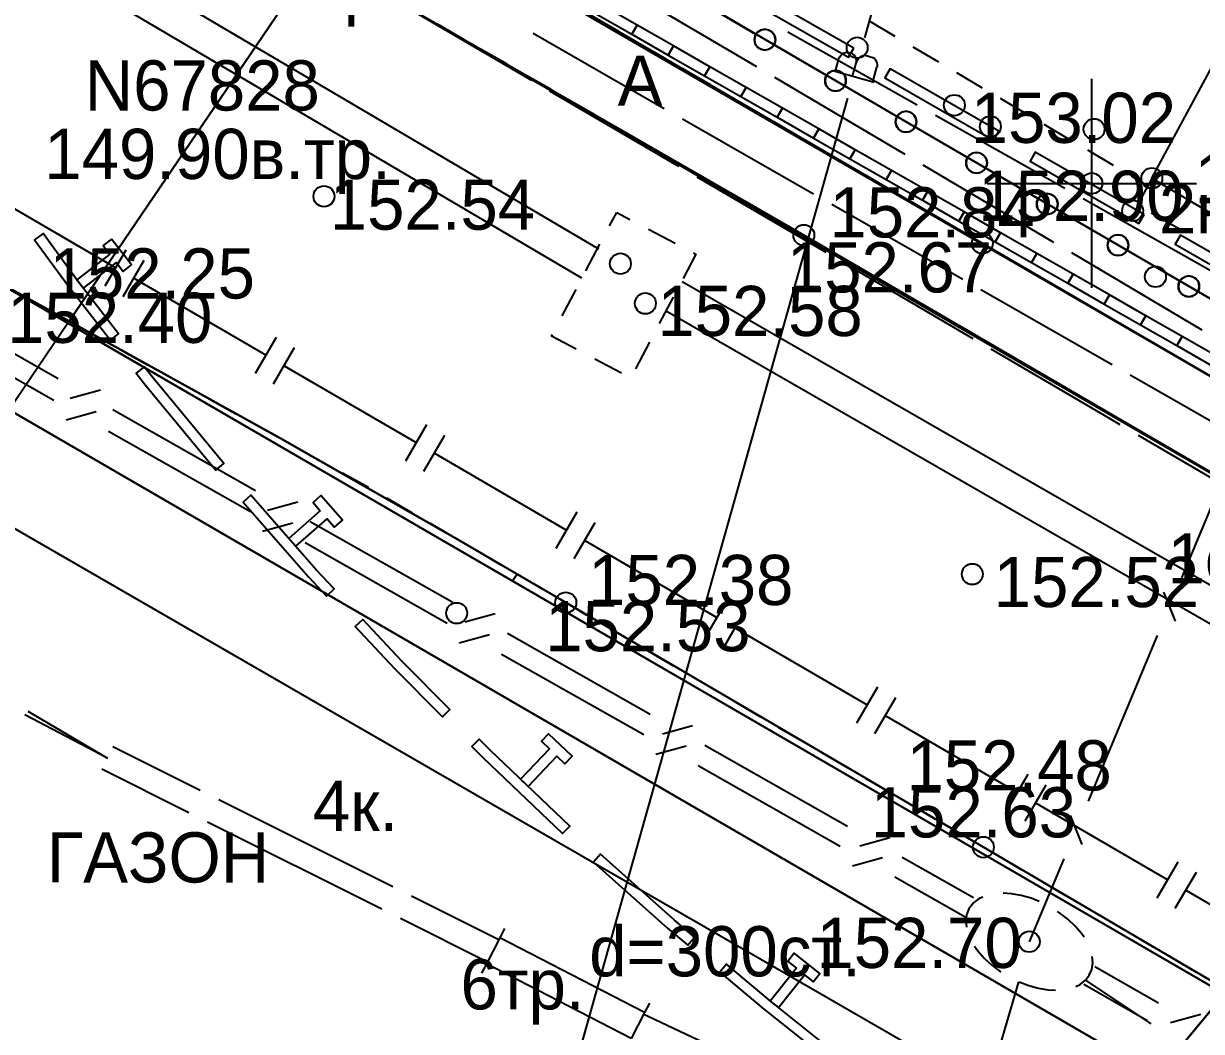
# Model space of a CAD drawing. Header units: metres. Extents: x -2743 to 126, y 13412 to 13916.
# Drawn here: x -1975.53 to -1947.38, y 13679.72 to 13703.82 of the extents above; entities that cross this region are included whole.
import ezdxf

# ---------------------------------------------------------------- set-up
doc = ezdxf.new("R2010")
doc.units = ezdxf.units.M
for name, color, linetype in [('0_геоподоснова', 7, 'Continuous'), ('link-улица Берзарина_Граница работ$0$ГП_Граница проектирования', 7, 'Continuous'), ('link-улица Берзарина_Покрытия — Новые$0$ДВ_ПП_Газон_Р', 7, 'Continuous'), ('link-улица Берзарина_Покрытия — Новые$0$ДВ_ПП_Газон_У за счет АБ_ТР', 7, 'Continuous'), ('link-улица Берзарина_Покрытия — Новые$0$ДВ_ПП_Тип2_Р_покрытия_ПЧ_Местные', 7, 'Continuous'), ('link-улица Берзарина_Покрытия — Новые$0$ДВ_ПП_Тип4_У_ПЧ за счет АБ_ТР', 7, 'Continuous'), ('link-улица Берзарина_Покрытия — Новые$0$ДВ_ПП_Тип5_Р ТР', 7, 'Continuous'), ('link-улица Берзарина_Покрытия — Новые$0$ДВ_ПП_Тип6_У_ТР_3м за счет Газона', 7, 'Continuous'), ('link_улица Берзарина_борта$0$ДВ_ГП_П_Борт_БР100.30.15', 7, 'Continuous'), ('link_улица Берзарина_борта$0$ДВ_ГП_П_Борт_Пониженный_бетонный', 7, 'Continuous'), ('link_улица Берзарина_Люки$0$_ГП_В1 колодцы_сущ.', 7, 'Continuous'), ('link_улица Берзарина_Люки$0$СЕТИ', 7, 'Continuous'), ('output[1-12]_3_ДЖКХ-24_03233kl$0$Красные линии', 7, 'Continuous'), ('output[1-12]_3_ДЖКХ-24_03233tp$0$Горизонтали', 7, 'Continuous'), ('output[1-12]_3_ДЖКХ-24_03233tp$0$Граница улицы', 7, 'Continuous'), ('output[1-12]_3_ДЖКХ-24_03233tp$0$Здания', 7, 'Continuous'), ('output[1-12]_3_ДЖКХ-24_03233tp$0$Колодцы', 7, 'Continuous'), ('output[1-12]_3_ДЖКХ-24_03233tp$0$Леса и газоны', 7, 'Continuous'), ('output[1-12]_3_ДЖКХ-24_03233tp$0$Ограды', 7, 'Continuous'), ('output[1-12]_3_ДЖКХ-24_03233tp$0$Отдельно стоящее дерево', 7, 'Continuous'), ('output[1-12]_3_ДЖКХ-24_03233tp$0$Светофоры', 7, 'Continuous'), ('output[1-12]_3_ДЖКХ-24_03233tp$0$Фонтаны', 7, 'Continuous'), ('output[1-12]_3_ДЖКХ-24_03233tp$0$Части зданий', 7, 'Continuous'), ('output[1-12]_3_ДЖКХ-24_03233up$0$Водопровод', 7, 'Continuous'), ('output[1-12]_3_ДЖКХ-24_03233up$0$Газопровод', 7, 'Continuous'), ('output[1-12]_3_ДЖКХ-24_03233up$0$Кабель связи', 7, 'Continuous'), ('output[1-12]_3_ДЖКХ-24_03233up$0$Кабель электрический', 7, 'Continuous'), ('output[1-12]_3_ДЖКХ-24_03233up$0$Подземные коммуникации', 7, 'Continuous'), ('output[1-12]_brd$0$Координатные кресты', 7, 'Continuous'), ('output[19-22]_3_ДЖКХ-25_01840up$0$Водосток', 7, 'Continuous'), ('output[23]_brd$0$Координатные кресты', 7, 'Continuous')]:
    doc.layers.add(name, color=color, linetype=linetype)

msp = doc.modelspace()

# ---------------------------------------------------------------- linework, layer by layer
at = {"layer": '0_геоподоснова'}
for points in [[(-1950, 13697.5), (-1950, 13702.5)], [(-1952.5, 13700), (-1947.5, 13700)]]:
    msp.add_lwpolyline(points, dxfattribs=at)
at = {"layer": 'link-улица Берзарина_Граница работ$0$ГП_Граница проектирования'}
for points in [[(-2019.498, 13739.951), (-1992.683, 13724.563), (-1993.025, 13723.061), (-1989.311, 13720.972), (-1989.011, 13722.383), (-1976.881, 13715.27), (-1973.36, 13713.48), (-1970.524, 13711.775), (-1964.403, 13707.609), (-1961.177, 13705.413), (-1954.441, 13701.473), (-1945.987, 13696.555), (-1937.518, 13691.64), (-1925.652, 13684.776), (-1910.389, 13675.967)], [(-1884.084, 13633.61), (-1896.781, 13639.677), (-1906.314, 13643.487), (-1921.402, 13649.466), (-1933.159, 13654.092), (-1928.779, 13664.629), (-1988.079, 13698.859), (-1995.299, 13686.451), (-2001.646, 13689.693), (-2002.701, 13690.383), (-2013.582, 13696.083)]]:
    msp.add_lwpolyline(points, dxfattribs=at)
at = {"layer": 'link-улица Берзарина_Покрытия — Новые$0$ДВ_ПП_Газон_Р'}
for points in [[(-1945.987, 13696.555), (-1954.441, 13701.473), (-1961.177, 13705.413), (-1964.403, 13707.609), (-1966.214, 13708.841), (-1967.362, 13707.147), (-1963.504, 13704.916), (-1952.617, 13698.568), (-1946.616, 13695.072), (-1938.673, 13690.466), (-1937.641, 13691.711), (-1945.987, 13696.555)], [(-1939.468, 13670.799), (-1949.958, 13676.854), (-1977.227, 13692.595), (-1975.877, 13694.586), (-1948.449, 13678.674), (-1938.236, 13672.748), (-1939.468, 13670.799)]]:
    msp.add_lwpolyline(points, close=True, dxfattribs=at)
at = {"layer": 'link-улица Берзарина_Покрытия — Новые$0$ДВ_ПП_Газон_У за счет АБ_ТР'}
msp.add_lwpolyline([(-1967.362, 13707.147), (-1967.384, 13707.114), (-1946.616, 13695.072), (-1952.617, 13698.568), (-1963.504, 13704.916), (-1967.362, 13707.147)], close=True, dxfattribs=at)
at = {"layer": 'link-улица Берзарина_Покрытия — Новые$0$ДВ_ПП_Тип2_Р_покрытия_ПЧ_Местные'}
msp.add_lwpolyline([(-1975.811, 13697.461), (-1974.442, 13696.702), (-1968.509, 13705.455), (-1968.509, 13705.455), (-1969.287, 13705.905), (-1973.334, 13708.237), (-1973.342, 13708.282), (-1973.933, 13708.875), (-1974.332, 13709.594), (-1974.521, 13710.394), (-1974.483, 13711.23), (-1974.425, 13711.479), (-1974.347, 13711.721), (-1974.248, 13711.956), (-1974.129, 13712.182), (-1973.707, 13712.91), (-1973.66, 13712.983), (-1973.607, 13713.052), (-1973.548, 13713.116), (-1973.484, 13713.175), (-1973.47, 13713.313), (-1973.371, 13713.486), (-1976.881, 13715.27)], dxfattribs=at)
msp.add_lwpolyline([(-1968.509, 13705.455), (-1974.442, 13696.702), (-1969.4, 13693.907), (-1965.206, 13691.517), (-1962.573, 13689.976), (-1952.591, 13684.129), (-1946.762, 13680.709), (-1939.969, 13688.903), (-1940.95, 13689.475), (-1968.509, 13705.455)], close=True, dxfattribs=at)
at = {"layer": 'link-улица Берзарина_Покрытия — Новые$0$ДВ_ПП_Тип4_У_ПЧ за счет АБ_ТР'}
for points in [[(-1965.206, 13691.517), (-1969.4, 13693.907), (-1974.442, 13696.702), (-1975.811, 13697.461), (-1980.276, 13700.028), (-1980.264, 13700.022), (-1980.253, 13700.015), (-1980.241, 13700.008), (-1980.229, 13700.001), (-1974.471, 13696.66), (-1963.848, 13690.497), (-1963.734, 13690.655), (-1965.206, 13691.517)], [(-1962.573, 13689.976), (-1963.734, 13690.655), (-1963.848, 13690.497), (-1946.832, 13680.625), (-1938.593, 13675.846), (-1936.899, 13674.863), (-1926.517, 13668.839), (-1923.055, 13666.831), (-1920.444, 13665.317), (-1915.507, 13662.452), (-1918.323, 13664.109), (-1920.436, 13665.352), (-1930.526, 13671.287), (-1936.855, 13674.934), (-1940.444, 13677.002), (-1946.762, 13680.709), (-1952.591, 13684.129), (-1962.573, 13689.976)]]:
    msp.add_lwpolyline(points, close=True, dxfattribs=at)
at = {"layer": 'link-улица Берзарина_Покрытия — Новые$0$ДВ_ПП_Тип5_Р ТР'}
msp.add_lwpolyline([(-1930.179, 13685.493), (-1931.226, 13683.837), (-1939.967, 13688.905), (-1940.95, 13689.475), (-1956.883, 13698.761), (-1968.508, 13705.457), (-1967.384, 13707.114), (-1946.616, 13695.072), (-1946.436, 13694.967), (-1938.686, 13690.451), (-1937.965, 13690.031), (-1930.179, 13685.493)], close=True, dxfattribs=at)
at = {"layer": 'link-улица Берзарина_Покрытия — Новые$0$ДВ_ПП_Тип6_У_ТР_3м за счет Газона'}
for points in [[(-1948.449, 13678.674), (-1975.877, 13694.586), (-1981.484, 13697.839), (-1982.344, 13698.294), (-1983.236, 13698.68), (-1984.155, 13698.997), (-1985.097, 13699.24), (-1984.833, 13700.456), (-1984.416, 13700.346), (-1983.698, 13700.114), (-1983.282, 13701.344), (-1982.491, 13701.072), (-1981.718, 13700.757), (-1980.963, 13700.4), (-1980.229, 13700.001), (-1974.471, 13696.66), (-1946.832, 13680.625), (-1948.449, 13678.674)], [(-1920.777, 13663.941), (-1921.057, 13662.782), (-1938.236, 13672.748), (-1948.449, 13678.674), (-1946.832, 13680.625), (-1938.593, 13675.846), (-1939.173, 13674.897), (-1937.518, 13673.885), (-1928.439, 13668.334), (-1920.777, 13663.941)]]:
    msp.add_lwpolyline(points, close=True, dxfattribs=at)
msp.add_lwpolyline([(-1974.471, 13696.66), (-1975.877, 13694.586)], dxfattribs=at)
at = {"layer": 'link_улица Берзарина_борта$0$ДВ_ГП_П_Борт_БР100.30.15'}
for points in [[(-1908.484, 13673.429), (-1909.823, 13673.037), (-1911.198, 13672.963), (-1912.554, 13673.205), (-1913.835, 13673.76), (-1917.421, 13675.836), (-1920.884, 13677.841), (-1922.246, 13678.63), (-1972.988, 13708.051)], [(-1986.766, 13701.994), (-1985.053, 13701.781), (-1983.382, 13701.375), (-1981.769, 13700.78), (-1980.229, 13700.001), (-1926.517, 13668.839), (-1923.055, 13666.831), (-1915.507, 13662.452), (-1894.466, 13647.696), (-1863.372, 13632.742)]]:
    msp.add_lwpolyline(points, dxfattribs=at)
at = {"layer": 'link_улица Берзарина_борта$0$ДВ_ГП_П_Борт_Пониженный_бетонный'}
for points in [[(-1907.587, 13679.369), (-1908.162, 13677.24), (-1908.365, 13677.17), (-1908.546, 13677.06), (-1908.701, 13676.914), (-1908.822, 13676.736), (-1908.902, 13676.537), (-1908.938, 13676.328), (-1908.929, 13676.116), (-1908.874, 13675.908), (-1909.685, 13675.286), (-1910.63, 13674.976), (-1911.624, 13674.992), (-1912.583, 13675.346), (-1921.244, 13680.36), (-1974.483, 13711.23)], [(-2000.536, 13689.126), (-1999.131, 13692.209), (-1997.803, 13694.464), (-1996.055, 13696.374), (-1993.952, 13697.883), (-1991.555, 13698.935), (-1988.993, 13699.465), (-1986.403, 13699.453), (-1983.872, 13698.908), (-1981.484, 13697.839), (-1919.727, 13662.01), (-1919.25, 13661.666), (-1918.852, 13661.24), (-1918.543, 13660.745), (-1918.336, 13660.194), (-1916.788, 13654.433), (-1916.383, 13653.353), (-1915.785, 13652.378), (-1915.012, 13651.535), (-1914.086, 13650.848), (-1901.556, 13643.634), (-1888.766, 13636.904), (-1875.729, 13630.666)]]:
    msp.add_lwpolyline(points, dxfattribs=at)
at = {"layer": 'link_улица Берзарина_Люки$0$_ГП_В1 колодцы_сущ.'}
msp.add_circle((-1960.67, 13697.13), 0.25, dxfattribs=at)
at = {"layer": 'link_улица Берзарина_Люки$0$СЕТИ'}
msp.add_circle((-1951.495, 13681.87), 0.25, dxfattribs=at)
at = {"layer": 'output[1-12]_3_ДЖКХ-24_03233kl$0$Красные линии'}
for points in [[(-1955.69, 13703.235), (-1958.293, 13704.727), (-1958.417, 13704.51), (-1955.814, 13703.018), (-1955.69, 13703.235)], [(-1960.867, 13703.782), (-1961.735, 13704.278), (-1961.859, 13704.061), (-1960.991, 13703.564), (-1960.867, 13703.782)], [(-1959.998, 13703.285), (-1960.867, 13703.782), (-1960.991, 13703.564), (-1960.122, 13703.068), (-1959.998, 13703.285)], [(-1959.13, 13702.789), (-1959.998, 13703.285), (-1960.122, 13703.068), (-1959.254, 13702.572), (-1959.13, 13702.789)], [(-1958.262, 13702.293), (-1959.13, 13702.789), (-1959.254, 13702.572), (-1958.386, 13702.076), (-1958.262, 13702.293)], [(-1952.219, 13701.246), (-1954.822, 13702.738), (-1954.946, 13702.521), (-1952.344, 13701.029), (-1952.219, 13701.246)], [(-1957.394, 13701.797), (-1958.262, 13702.293), (-1958.386, 13702.076), (-1957.518, 13701.58), (-1957.394, 13701.797)], [(-1956.525, 13701.301), (-1957.394, 13701.797), (-1957.518, 13701.58), (-1956.649, 13701.084), (-1956.525, 13701.301)], [(-1955.657, 13700.805), (-1956.525, 13701.301), (-1956.649, 13701.084), (-1955.781, 13700.588), (-1955.657, 13700.805)], [(-1954.789, 13700.309), (-1955.657, 13700.805), (-1955.781, 13700.588), (-1954.913, 13700.092), (-1954.789, 13700.309)], [(-1948.749, 13699.257), (-1951.352, 13700.749), (-1951.476, 13700.532), (-1948.873, 13699.04), (-1948.749, 13699.257)], [(-1953.921, 13699.813), (-1954.789, 13700.309), (-1954.913, 13700.092), (-1954.045, 13699.595), (-1953.921, 13699.813)], [(-1953.052, 13699.316), (-1953.921, 13699.813), (-1954.045, 13699.595), (-1953.176, 13699.099), (-1953.052, 13699.316)], [(-1952.184, 13698.82), (-1953.052, 13699.316), (-1953.176, 13699.099), (-1952.308, 13698.603), (-1952.184, 13698.82)], [(-1974.46, 13697.545), (-1973.458, 13696.254), (-1973.26, 13696.407), (-1974.26, 13697.695), (-1975.066, 13698.798), (-1975.268, 13698.65), (-1974.46, 13697.545)], [(-1973.467, 13698.304), (-1974.257, 13697.691), (-1974.103, 13697.493), (-1973.314, 13698.107), (-1973.151, 13697.897), (-1972.954, 13698.051), (-1973.432, 13698.667), (-1973.629, 13698.513), (-1973.467, 13698.304)], [(-1951.316, 13698.324), (-1952.184, 13698.82), (-1952.308, 13698.603), (-1951.44, 13698.107), (-1951.316, 13698.324)], [(-1945.278, 13697.268), (-1947.881, 13698.76), (-1948.006, 13698.543), (-1945.403, 13697.051), (-1945.278, 13697.268)], [(-1950.448, 13697.828), (-1951.316, 13698.324), (-1951.44, 13698.107), (-1950.572, 13697.611), (-1950.448, 13697.828)], [(-1949.579, 13697.332), (-1950.448, 13697.828), (-1950.572, 13697.611), (-1949.703, 13697.115), (-1949.579, 13697.332)], [(-1948.711, 13696.836), (-1949.579, 13697.332), (-1949.703, 13697.115), (-1948.835, 13696.619), (-1948.711, 13696.836)], [(-1947.843, 13696.34), (-1948.711, 13696.836), (-1948.835, 13696.619), (-1947.967, 13696.123), (-1947.843, 13696.34)], [(-1946.975, 13695.844), (-1947.843, 13696.34), (-1947.967, 13696.123), (-1947.099, 13695.626), (-1946.975, 13695.844)], [(-1972.618, 13695.172), (-1970.939, 13693.142), (-1970.747, 13693.301), (-1972.422, 13695.328), (-1972.647, 13695.617), (-1972.844, 13695.464), (-1972.618, 13695.172)], [(-1968.723, 13690.596), (-1968.291, 13690.135), (-1968.108, 13690.306), (-1968.537, 13690.764), (-1970.098, 13692.545), (-1970.286, 13692.38), (-1968.723, 13690.596)], [(-1968.44, 13692.17), (-1969.192, 13691.511), (-1969.027, 13691.323), (-1968.275, 13691.982), (-1968.1, 13691.782), (-1967.912, 13691.947), (-1968.426, 13692.534), (-1968.614, 13692.369), (-1968.44, 13692.17)], [(-1966.67, 13688.403), (-1965.522, 13687.244), (-1965.344, 13687.42), (-1966.49, 13688.577), (-1967.425, 13689.575), (-1967.607, 13689.405), (-1966.67, 13688.403)], [(-1962.965, 13686.479), (-1963.655, 13685.755), (-1963.474, 13685.583), (-1962.784, 13686.306), (-1962.592, 13686.123), (-1962.42, 13686.304), (-1962.984, 13686.843), (-1963.157, 13686.662), (-1962.965, 13686.479)], [(-1964.558, 13686.271), (-1962.652, 13684.453), (-1962.479, 13684.634), (-1964.382, 13686.449), (-1964.64, 13686.709), (-1964.818, 13686.533), (-1964.558, 13686.271)], [(-1960.142, 13682.196), (-1959.659, 13681.788), (-1959.498, 13681.98), (-1959.978, 13682.384), (-1961.745, 13683.962), (-1961.911, 13683.775), (-1960.142, 13682.196)], [(-1957.061, 13681.234), (-1957.684, 13680.451), (-1957.488, 13680.296), (-1956.866, 13681.078), (-1956.658, 13680.913), (-1956.503, 13681.109), (-1957.113, 13681.595), (-1957.269, 13681.399), (-1957.061, 13681.234)], [(-1957.849, 13680.263), (-1956.568, 13679.244), (-1956.413, 13679.44), (-1957.691, 13680.457), (-1958.733, 13681.335), (-1958.894, 13681.144), (-1957.849, 13680.263)]]:
    msp.add_lwpolyline(points, close=True, dxfattribs=at)
at = {"layer": 'output[1-12]_3_ДЖКХ-24_03233tp$0$Горизонтали'}
for centre in [(-1948.566, 13700.122), (-1968.353, 13699.691), (-1956.883, 13698.761), (-1948.479, 13697.769), (-1952.856, 13690.657), (-1962.573, 13689.976), (-1952.591, 13684.129)]:
    msp.add_circle(centre, 0.25, dxfattribs=at)
at = {"layer": 'output[1-12]_3_ДЖКХ-24_03233tp$0$Граница улицы'}
for points in [[(-1961.977, 13704.025), (-1961.313, 13703.638)], [(-1965.026, 13703.451), (-1965.643, 13703.807)], [(-1955.319, 13703.886), (-1954.707, 13703.523)], [(-1960.881, 13703.386), (-1960.218, 13703)], [(-1963.976, 13702.847), (-1964.593, 13703.202)], [(-1954.276, 13703.268), (-1953.664, 13702.906)], [(-1962.926, 13702.242), (-1963.543, 13702.597)], [(-1959.786, 13702.748), (-1959.123, 13702.361)], [(-1953.234, 13702.651), (-1952.621, 13702.288)], [(-1961.876, 13701.637), (-1962.493, 13701.992)], [(-1958.691, 13702.109), (-1958.027, 13701.722)], [(-1952.191, 13702.034), (-1951.578, 13701.671)], [(-1960.826, 13701.032), (-1961.443, 13701.387)], [(-1957.595, 13701.47), (-1956.932, 13701.084)], [(-1951.148, 13701.416), (-1950.535, 13701.053)], [(-1956.5, 13700.832), (-1955.836, 13700.445)], [(-1959.776, 13700.427), (-1960.393, 13700.782)], [(-1950.105, 13700.799), (-1949.493, 13700.436)], [(-1959.034, 13700), (-1959.343, 13700.178)], [(-1958.724, 13699.821), (-1959.034, 13700)], [(-1955.404, 13700.193), (-1955.073, 13700)], [(-1955.073, 13700), (-1954.768, 13699.822)], [(-1949.062, 13700.181), (-1948.756, 13700)], [(-1948.756, 13700), (-1948.662, 13699.944)], [(-1948.566, 13700.122), (-1948.632, 13700)], [(-1957.671, 13699.215), (-1958.291, 13699.572)], [(-1954.336, 13699.571), (-1953.726, 13699.216)], [(-1956.618, 13698.607), (-1956.883, 13698.761), (-1957.237, 13698.965)], [(-1953.294, 13698.964), (-1952.685, 13698.609)], [(-1955.568, 13697.995), (-1956.186, 13698.355)], [(-1952.253, 13698.357), (-1951.643, 13698.002)], [(-1954.518, 13697.382), (-1955.136, 13697.743)], [(-1951.211, 13697.75), (-1950.602, 13697.395)], [(-1975.296, 13697.175), (-1974.677, 13696.833)], [(-1953.468, 13696.77), (-1954.086, 13697.131)], [(-1950.17, 13697.143), (-1949.56, 13696.788)], [(-1974.24, 13696.59), (-1973.622, 13696.247)], [(-1952.417, 13696.158), (-1953.036, 13696.519)], [(-1949.128, 13696.536), (-1948.519, 13696.181)], [(-1973.185, 13696.005), (-1972.567, 13695.662)], [(-1951.367, 13695.546), (-1951.985, 13695.907)], [(-1948.087, 13695.929), (-1947.477, 13695.574)], [(-1972.129, 13695.42), (-1971.511, 13695.077)], [(-1950.317, 13694.934), (-1950.935, 13695.294)], [(-1971.074, 13694.835), (-1970.456, 13694.492)], [(-1949.267, 13694.322), (-1949.885, 13694.682)], [(-1970.018, 13694.249), (-1969.4, 13693.907)], [(-1948.216, 13693.71), (-1948.835, 13694.07)], [(-1968.963, 13693.664), (-1968.345, 13693.321)], [(-1947.166, 13693.098), (-1947.33, 13693.194), (-1947.784, 13693.458)], [(-1967.907, 13693.079), (-1967.289, 13692.736)], [(-1966.857, 13692.485), (-1966.247, 13692.127)], [(-1965.816, 13691.875), (-1965.206, 13691.517)], [(-1964.774, 13691.265), (-1964.165, 13690.908)], [(-1963.733, 13690.655), (-1963.123, 13690.298)], [(-1962.692, 13690.045), (-1962.573, 13689.976), (-1962.082, 13689.688)], [(-1961.65, 13689.435), (-1961.04, 13689.078)], [(-1960.609, 13688.825), (-1959.999, 13688.468)], [(-1959.568, 13688.215), (-1958.958, 13687.858)], [(-1958.526, 13687.605), (-1957.916, 13687.248)], [(-1957.485, 13686.995), (-1956.875, 13686.638)], [(-1956.444, 13686.385), (-1955.834, 13686.028)], [(-1955.402, 13685.775), (-1954.792, 13685.418)], [(-1954.361, 13685.166), (-1953.751, 13684.808)], [(-1953.319, 13684.556), (-1952.71, 13684.198)], [(-1952.278, 13683.945), (-1951.669, 13683.588)], [(-1951.237, 13683.335), (-1950.628, 13682.977)], [(-1950.196, 13682.724), (-1949.587, 13682.366)], [(-1949.156, 13682.113), (-1948.546, 13681.756)], [(-1948.115, 13681.503), (-1947.505, 13681.145)]]:
    msp.add_lwpolyline(points, dxfattribs=at)
at = {"layer": 'output[1-12]_3_ДЖКХ-24_03233tp$0$Здания'}
msp.add_lwpolyline([(-1944.304, 13697.593), (-1945.476, 13698.289), (-1948.36, 13700), (-1948.566, 13700.122), (-1946.758, 13703.471), (-1942.394, 13701.083)], dxfattribs=at)
at = {"layer": 'output[1-12]_3_ДЖКХ-24_03233tp$0$Колодцы'}
for centre in [(-1960.67, 13697.13), (-1951.495, 13681.87)]:
    msp.add_circle(centre, 0.25, dxfattribs=at)
at = {"layer": 'output[1-12]_3_ДЖКХ-24_03233tp$0$Ограды'}
for points in [[(-1958.029, 13703.562), (-1959.283, 13704.292)], [(-1956.343, 13702.58), (-1957.597, 13703.31)], [(-1954.657, 13701.599), (-1955.911, 13702.329)], [(-1952.971, 13700.617), (-1954.225, 13701.347)], [(-1951.912, 13700), (-1952.539, 13700.365)], [(-1951.282, 13699.633), (-1951.912, 13700)], [(-1949.59, 13698.648), (-1950.85, 13699.381)], [(-1947.897, 13697.663), (-1948.378, 13697.942), (-1949.158, 13698.396)], [(-1946.203, 13696.68), (-1947.464, 13697.412)]]:
    msp.add_lwpolyline(points, dxfattribs=at)
for points in [[(-1957.563, 13703.436), (-1957.583, 13703.534), (-1957.637, 13703.613), (-1957.716, 13703.667), (-1957.813, 13703.686), (-1957.911, 13703.667), (-1957.99, 13703.613), (-1958.044, 13703.534), (-1958.063, 13703.436), (-1958.044, 13703.339), (-1957.99, 13703.26), (-1957.911, 13703.206), (-1957.813, 13703.186), (-1957.716, 13703.206), (-1957.637, 13703.26), (-1957.583, 13703.339), (-1957.563, 13703.436)], [(-1955.877, 13702.455), (-1955.897, 13702.552), (-1955.951, 13702.631), (-1956.03, 13702.685), (-1956.127, 13702.705), (-1956.225, 13702.685), (-1956.304, 13702.631), (-1956.358, 13702.552), (-1956.377, 13702.455), (-1956.358, 13702.357), (-1956.304, 13702.278), (-1956.225, 13702.224), (-1956.127, 13702.205), (-1956.03, 13702.224), (-1955.951, 13702.278), (-1955.897, 13702.357), (-1955.877, 13702.455)], [(-1954.191, 13701.473), (-1954.211, 13701.57), (-1954.265, 13701.65), (-1954.344, 13701.703), (-1954.441, 13701.723), (-1954.539, 13701.703), (-1954.618, 13701.65), (-1954.672, 13701.57), (-1954.691, 13701.473), (-1954.672, 13701.376), (-1954.618, 13701.296), (-1954.539, 13701.242), (-1954.441, 13701.223), (-1954.344, 13701.242), (-1954.265, 13701.296), (-1954.211, 13701.376), (-1954.191, 13701.473)], [(-1952.505, 13700.491), (-1952.525, 13700.588), (-1952.579, 13700.668), (-1952.658, 13700.721), (-1952.755, 13700.741), (-1952.853, 13700.721), (-1952.932, 13700.668), (-1952.986, 13700.588), (-1953.005, 13700.491), (-1952.986, 13700.394), (-1952.932, 13700.314), (-1952.853, 13700.261), (-1952.755, 13700.241), (-1952.658, 13700.261), (-1952.579, 13700.314), (-1952.525, 13700.394), (-1952.505, 13700.491)], [(-1950.816, 13699.507), (-1950.836, 13699.605), (-1950.889, 13699.684), (-1950.969, 13699.738), (-1951.066, 13699.757), (-1951.163, 13699.738), (-1951.243, 13699.684), (-1951.296, 13699.605), (-1951.316, 13699.507), (-1951.296, 13699.41), (-1951.243, 13699.331), (-1951.163, 13699.277), (-1951.066, 13699.257), (-1950.969, 13699.277), (-1950.889, 13699.331), (-1950.836, 13699.41), (-1950.816, 13699.507)], [(-1949.124, 13698.522), (-1949.143, 13698.619), (-1949.197, 13698.699), (-1949.276, 13698.752), (-1949.374, 13698.772), (-1949.471, 13698.752), (-1949.551, 13698.699), (-1949.604, 13698.619), (-1949.624, 13698.522), (-1949.604, 13698.425), (-1949.551, 13698.345), (-1949.471, 13698.292), (-1949.374, 13698.272), (-1949.276, 13698.292), (-1949.197, 13698.345), (-1949.143, 13698.425), (-1949.124, 13698.522)], [(-1947.431, 13697.538), (-1947.451, 13697.635), (-1947.504, 13697.714), (-1947.584, 13697.768), (-1947.681, 13697.788), (-1947.778, 13697.768), (-1947.858, 13697.714), (-1947.911, 13697.635), (-1947.931, 13697.538), (-1947.911, 13697.44), (-1947.858, 13697.361), (-1947.778, 13697.307), (-1947.681, 13697.288), (-1947.584, 13697.307), (-1947.504, 13697.361), (-1947.451, 13697.44), (-1947.431, 13697.538)]]:
    msp.add_lwpolyline(points, close=True, dxfattribs=at)
for centre in [(-1957.813, 13703.436), (-1957.813, 13703.436), (-1956.127, 13702.455), (-1956.127, 13702.455), (-1954.441, 13701.473), (-1954.441, 13701.473), (-1952.755, 13700.491), (-1952.755, 13700.491), (-1951.066, 13699.507), (-1951.066, 13699.507), (-1949.374, 13698.522), (-1949.374, 13698.522), (-1947.681, 13697.538), (-1947.681, 13697.538)]:
    msp.add_circle(centre, 0.25, dxfattribs=at)
at = {"layer": 'output[1-12]_3_ДЖКХ-24_03233tp$0$Отдельно стоящее дерево'}
for centre in [(-1955.608, 13703.243), (-1953.285, 13701.868), (-1952.424, 13701.358), (-1949.025, 13699.346)]:
    msp.add_circle(centre, 0.25, dxfattribs=at)
at = {"layer": 'output[1-12]_3_ДЖКХ-24_03233tp$0$Светофоры'}
for centre in [(-1952.617, 13698.568), (-1965.181, 13689.725)]:
    msp.add_circle(centre, 0.25, dxfattribs=at)
at = {"layer": 'output[1-12]_3_ДЖКХ-24_03233tp$0$Фонтаны'}
msp.add_circle((-1949.946, 13701.296), 0.25, dxfattribs=at)
at = {"layer": 'output[1-12]_3_ДЖКХ-24_03233tp$0$Части зданий'}
for points in [[(-1948.632, 13700), (-1948.662, 13699.944), (-1948.851, 13699.593)], [(-1948.581, 13699.298), (-1947.779, 13698.838)]]:
    msp.add_lwpolyline(points, dxfattribs=at)
at = {"layer": 'output[1-12]_3_ДЖКХ-24_03233up$0$Водопровод'}
for points in [[(-1955.426, 13703.479), (-1946.633, 13734.745)], [(-1980.25, 13709.31), (-1961.793, 13698.434)], [(-1980.453, 13708.501), (-1962.199, 13697.744)], [(-1956.129, 13702.681), (-1956.043, 13702.988), (-1956.029, 13703.016), (-1955.998, 13703.059), (-1955.958, 13703.096), (-1955.939, 13703.11), (-1955.916, 13703.122), (-1955.889, 13703.129), (-1955.856, 13703.134), (-1955.841, 13703.133), (-1955.73, 13703.102), (-1955.71, 13703.091), (-1955.684, 13703.07), (-1955.669, 13703.05), (-1955.653, 13703.028), (-1955.641, 13702.996), (-1955.633, 13702.957), (-1955.629, 13702.922), (-1955.631, 13702.875), (-1955.616, 13702.911), (-1955.604, 13702.943), (-1955.576, 13702.985), (-1955.552, 13703.009), (-1955.526, 13703.031), (-1955.488, 13703.051), (-1955.448, 13703.062), (-1955.415, 13703.062), (-1955.232, 13703.01), (-1955.215, 13703.002), (-1955.193, 13702.984), (-1955.169, 13702.956), (-1955.151, 13702.918), (-1955.141, 13702.886), (-1955.133, 13702.835), (-1955.132, 13702.806), (-1955.137, 13702.779)], [(-1955.718, 13702.566), (-1955.631, 13702.875)], [(-1956.164, 13702.691), (-1955.204, 13702.421)], [(-1955.235, 13702.43), (-1955.137, 13702.779)], [(-1964.625, 13670.769), (-1955.832, 13702.035)], [(-1961.524, 13698.986), (-1961.356, 13699.304)], [(-1961.356, 13699.304), (-1961.038, 13699.137)], [(-1960.596, 13698.904), (-1959.96, 13698.569)], [(-1962.091, 13697.908), (-1961.996, 13698.089), (-1961.757, 13698.544)], [(-1959.518, 13698.336), (-1959.464, 13698.308), (-1959.771, 13697.726)], [(-1962.659, 13696.83), (-1962.324, 13697.466)], [(-1959.79, 13697.658), (-1937.357, 13684.757)], [(-1960.004, 13697.283), (-1960.339, 13696.648)], [(-1960.189, 13696.964), (-1937.752, 13684.061)], [(-1962.322, 13696.033), (-1962.915, 13696.345), (-1962.892, 13696.388)], [(-1960.572, 13696.205), (-1960.906, 13695.57)], [(-1961.244, 13695.465), (-1961.88, 13695.8)]]:
    msp.add_lwpolyline(points, dxfattribs=at)
at = {"layer": 'output[1-12]_3_ДЖКХ-24_03233up$0$Газопровод'}
for points in [[(-1976.49, 13699.822), (-1973.33, 13697.983)], [(-1973.582, 13697.551), (-1973.079, 13698.415)], [(-1973.15, 13697.299), (-1972.647, 13698.164)], [(-1972.898, 13697.732), (-1969.738, 13695.893)], [(-1969.989, 13695.461), (-1969.487, 13696.325)], [(-1969.557, 13695.209), (-1969.054, 13696.074)], [(-1969.306, 13695.641), (-1966.146, 13693.803)], [(-1966.397, 13693.37), (-1965.894, 13694.235)], [(-1965.965, 13693.119), (-1965.462, 13693.983)], [(-1965.714, 13693.551), (-1962.554, 13691.712)], [(-1962.805, 13691.28), (-1962.302, 13692.144)], [(-1962.373, 13691.029), (-1961.87, 13691.893)], [(-1962.121, 13691.461), (-1958.961, 13689.622)], [(-1959.213, 13689.19), (-1958.71, 13690.054)], [(-1958.781, 13688.938), (-1958.278, 13689.803)], [(-1958.529, 13689.371), (-1955.369, 13687.532)], [(-1955.62, 13687.1), (-1955.118, 13687.964)], [(-1955.188, 13686.848), (-1954.685, 13687.712)], [(-1954.937, 13687.28), (-1951.777, 13685.441)], [(-1952.028, 13685.009), (-1951.525, 13685.874)], [(-1951.596, 13684.758), (-1951.093, 13685.622)], [(-1951.345, 13685.19), (-1948.185, 13683.351)], [(-1948.436, 13682.919), (-1947.933, 13683.783)], [(-1948.004, 13682.668), (-1947.501, 13683.532)], [(-1947.752, 13683.1), (-1944.592, 13681.261)]]:
    msp.add_lwpolyline(points, dxfattribs=at)
at = {"layer": 'output[1-12]_3_ДЖКХ-24_03233up$0$Кабель связи'}
for points in [[(-1978.119, 13697.269), (-1974.707, 13695.334)], [(-1978.203, 13696.742), (-1974.809, 13694.817)], [(-1974.416, 13694.864), (-1973.693, 13695.064)], [(-1974.518, 13694.347), (-1973.795, 13694.547)], [(-1973.402, 13694.594), (-1969.99, 13692.659)], [(-1946.205, 13694.526), (-1947.858, 13690.571)], [(-1973.504, 13694.077), (-1970.11, 13692.152)], [(-1969.699, 13692.189), (-1968.976, 13692.389)], [(-1969.818, 13691.682), (-1969.096, 13691.882)], [(-1968.685, 13691.919), (-1965.273, 13689.984)], [(-1968.805, 13691.412), (-1965.41, 13689.487)], [(-1948.29, 13690.225), (-1948.005, 13689.532)], [(-1964.982, 13689.514), (-1964.259, 13689.713)], [(-1965.119, 13689.017), (-1964.397, 13689.217)], [(-1963.968, 13689.244), (-1960.556, 13687.308)], [(-1948.437, 13689.187), (-1950.09, 13685.232)], [(-1964.106, 13688.747), (-1960.711, 13686.822)], [(-1960.265, 13686.839), (-1959.542, 13687.038)], [(-1960.42, 13686.352), (-1959.698, 13686.552)], [(-1959.251, 13686.568), (-1955.839, 13684.633)], [(-1959.407, 13686.082), (-1956.012, 13684.157)], [(-1950.521, 13684.886), (-1950.237, 13684.193)], [(-1955.548, 13684.164), (-1954.825, 13684.363)], [(-1955.721, 13683.687), (-1954.999, 13683.887)], [(-1954.534, 13683.893), (-1952.828, 13682.926)], [(-1950.668, 13683.848), (-1951.495, 13681.87)], [(-1954.707, 13683.417), (-1953.01, 13682.454)], [(-1952.608, 13682.937), (-1952.689, 13682.902), (-1952.82, 13682.807), (-1952.919, 13682.69), (-1952.94, 13682.654)], [(-1951.258, 13682.831), (-1951.449, 13682.907), (-1951.686, 13682.974), (-1951.917, 13683.016), (-1952.12, 13683.028)], [(-1952.94, 13682.654), (-1952.995, 13682.512), (-1953.012, 13682.355), (-1952.998, 13682.221)], [(-1950.186, 13681.976), (-1950.247, 13682.067), (-1950.396, 13682.243), (-1950.572, 13682.408), (-1950.77, 13682.561), (-1950.819, 13682.592)], [(-1952.805, 13681.764), (-1952.725, 13681.648), (-1952.572, 13681.474), (-1952.392, 13681.31), (-1952.191, 13681.159), (-1952.172, 13681.147)], [(-1950.382, 13680.802), (-1950.281, 13680.85), (-1950.154, 13680.947), (-1950.06, 13681.068), (-1950.001, 13681.207), (-1949.978, 13681.363), (-1949.991, 13681.519)], [(-1949.928, 13681.28), (-1948.406, 13680.411)], [(-1952.507, 13678.295), (-1951.744, 13680.912)], [(-1951.733, 13680.908), (-1951.508, 13680.823), (-1951.272, 13680.758), (-1951.042, 13680.721), (-1950.87, 13680.714)], [(-1950.192, 13680.855), (-1948.668, 13679.985)], [(-1950.154, 13680.947), (-1948.587, 13679.903)], [(-1948.116, 13679.941), (-1947.393, 13680.139)]]:
    msp.add_lwpolyline(points, dxfattribs=at)
at = {"layer": 'output[1-12]_3_ДЖКХ-24_03233up$0$Кабель электрический'}
for points in [[(-1958.007, 13702.785), (-1961.126, 13704.627)], [(-1963.383, 13702.458), (-1966.468, 13704.263)], [(-1963.352, 13703.588), (-1960.218, 13701.794)], [(-1954.175, 13701.871), (-1957.269, 13703.617)], [(-1954.458, 13700.687), (-1957.576, 13702.53)], [(-1959.867, 13700.401), (-1962.952, 13702.206)], [(-1959.785, 13701.546), (-1956.651, 13699.752)], [(-1950.644, 13699.88), (-1951.852, 13700.561), (-1953.739, 13701.626)], [(-1950.909, 13698.59), (-1954.027, 13700.433)], [(-1956.351, 13698.344), (-1959.436, 13700.148)], [(-1956.217, 13699.504), (-1953.083, 13697.71)], [(-1947.114, 13697.889), (-1950.209, 13699.634)], [(-1947.359, 13696.493), (-1950.478, 13698.336)], [(-1952.835, 13696.286), (-1955.92, 13698.091)], [(-1952.649, 13697.462), (-1949.515, 13695.668)], [(-1949.319, 13694.229), (-1949.562, 13694.371), (-1952.403, 13696.034)], [(-1949.082, 13695.42), (-1945.948, 13693.626)], [(-1945.803, 13692.172), (-1948.887, 13693.976)], [(-1975.432, 13687.378), (-1973.53, 13686.26)], [(-1973.53, 13686.26), (-1975.505, 13687.295)], [(-1971.314, 13685.488), (-1973.396, 13686.528)], [(-1971.583, 13684.951), (-1973.664, 13685.992)], [(-1966.704, 13683.183), (-1970.867, 13685.264)], [(-1966.973, 13682.646), (-1971.136, 13684.727)], [(-1964.176, 13681.918), (-1966.257, 13682.959)], [(-1964.444, 13681.382), (-1966.526, 13682.422)], [(-1964.15, 13681.961), (-1964.47, 13681.339)], [(-1964.035, 13682.183), (-1964.15, 13681.961)], [(-1960.69, 13680.181), (-1964.15, 13681.961)], [(-1964.47, 13681.339), (-1964.584, 13681.116)], [(-1961.01, 13679.559), (-1964.47, 13681.339)], [(-1960.575, 13680.403), (-1960.69, 13680.181)], [(-1960.69, 13680.181), (-1961.01, 13679.559)], [(-1958.297, 13678.988), (-1960.721, 13680.141)]]:
    msp.add_lwpolyline(points, dxfattribs=at)
at = {"layer": 'output[1-12]_3_ДЖКХ-24_03233up$0$Подземные коммуникации'}
msp.add_circle((-1961.267, 13698.08), 0.25, dxfattribs=at)
at = {"layer": 'output[1-12]_brd$0$Координатные кресты'}
msp.add_circle((-1950, 13700), 0.25, dxfattribs=at)
at = {"layer": 'output[23]_brd$0$Координатные кресты'}
msp.add_circle((-1950, 13700), 0.25, dxfattribs=at)

# ---------------------------------------------------------------- texts
at = {"layer": 'output[1-12]_3_ДЖКХ-24_03233tp$0$Горизонтали'}
for s, p in [('153.02', (-1952.894, 13700.968)), ('152.90', (-1952.713, 13699.103)), ('152.54', (-1968.214, 13698.892)), ('152.84', (-1956.272, 13698.708)), ('152.67', (-1957.29, 13697.393)), ('152.25', (-1974.91, 13697.247)), ('152.40', (-1975.927, 13696.187)), ('152.38', (-1962.04, 13689.919)), ('152.52', (-1952.345, 13689.87)), ('152.53', (-1963.065, 13688.814)), ('152.48', (-1954.43, 13685.485)), ('152.63', (-1955.284, 13684.364))]:
    msp.add_text(s, height=1.2, dxfattribs=at).set_placement(p)
at = {"layer": 'output[1-12]_3_ДЖКХ-24_03233tp$0$Граница улицы'}
msp.add_text('А', height=1.2, dxfattribs=at).set_placement((-1961.333, 13701.857))
at = {"layer": 'output[1-12]_3_ДЖКХ-24_03233tp$0$Колодцы'}
for s, p in [('152.58', (-1960.383, 13696.351)), ('152.70', (-1956.583, 13681.242))]:
    msp.add_text(s, height=1.2, dxfattribs=at).set_placement(p)
at = {"layer": 'output[1-12]_3_ДЖКХ-24_03233tp$0$Леса и газоны'}
msp.add_text('ГАЗОН', height=1.2, dxfattribs=at).set_placement((-1974.976, 13683.285))
at = {"layer": 'output[1-12]_3_ДЖКХ-24_03233up$0$Водопровод'}
for s, p in [('N67828', (-1974.072, 13701.742)), ('149.90в.тр.', (-1975.037, 13700.105)), ('d=300ст.', (-1962.013, 13681.041))]:
    msp.add_text(s, height=1.2, dxfattribs=at).set_placement(p)
at = {"layer": 'output[1-12]_3_ДЖКХ-24_03233up$0$Кабель связи'}
msp.add_text('1отв.', height=1.2, dxfattribs=at).set_placement((-1948.192, 13690.435))
at = {"layer": 'output[1-12]_3_ДЖКХ-24_03233up$0$Кабель электрический'}
for s, p in [('2тр.', (-1969.502, 13704.111)), ('2к.', (-1948.397, 13698.802)), ('4к.', (-1968.619, 13684.52)), ('6тр.', (-1965.089, 13680.252))]:
    msp.add_text(s, height=1.2, dxfattribs=at).set_placement(p)
at = {"layer": 'output[19-22]_3_ДЖКХ-25_01840up$0$Водосток'}
msp.add_text('152.38лот.', height=1.2, dxfattribs=at).set_placement((-1947.546, 13699.525))

doc.saveas('drawing.dxf')
